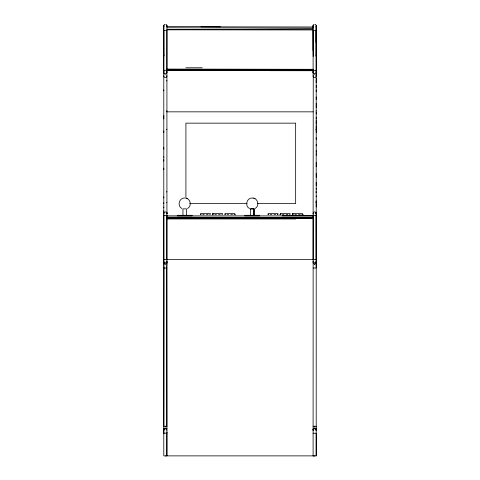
<?xml version="1.0" encoding="UTF-8"?>
<svg xmlns="http://www.w3.org/2000/svg" width="480" height="480" viewBox="0 0 480 480"><rect width="100%" height="100%" fill="white"/><g stroke="black" fill="none" stroke-linecap="round" stroke-linejoin="round"><path stroke-width="0.72" d="M313.074 71.31L313.128 71.922L313.074 25.518L313.098 27.456L313.098 25.986M313.152 215.418L313.098 455.874M316.08 42.462L316.212 25.518L316.212 455.874L163.788 455.874L163.788 25.518M316.212 71.31L316.098 30.63M316.194 455.874L316.212 433.23L313.098 433.23M166.926 30.534L166.926 70.452L164.874 70.218L163.788 70.71L163.788 30.534L165.84 30.288L166.806 30.63M313.086 50.49L313.098 30.492L316.194 30.492M316.194 25.986L316.134 56.148L316.212 55.68A1.566 1.506 0 0 0 316.134 55.218M316.188 430.014L316.038 429.03L315.354 428.346A1.41 1.254 0 0 0 313.932 428.346L313.248 429.03L313.14 430.194M253.83 215.304L253.932 208.86L250.536 208.86L250.554 215.304M163.788 431.052L163.806 429.564L163.962 430.146M316.134 260.94L316.194 268.02L313.098 268.02M313.074 455.874L314.82 456M316.212 429.108L316.038 430.452M166.926 25.518L166.92 455.688M163.788 212.766L163.866 213.84L163.866 212.934A1.566 1.464 0 0 1 166.926 213.39L166.848 213.84L166.926 212.124M316.194 72.66L316.038 71.724M315.426 213.39L316.212 212.766M316.212 103.338L316.212 107.682M313.098 72.66L313.128 71.718L313.536 73.5M166.848 260.94L166.926 261.372A1.566 1.404 0 0 1 165.354 262.776A1.566 1.404 0 0 1 163.788 261.372L163.866 260.94L163.788 263.298L163.998 262.692M166.848 213.84L166.926 212.766M316.212 120.63L316.212 124.05M316.212 89.886L316.212 91.692M166.716 262.692L166.926 263.298L166.926 261.372M163.788 72.42L163.842 71.91M316.212 137.724L316.212 139.392M316.212 85.296L316.212 87.456M163.962 215.418L163.842 214.998L163.788 215.418L166.926 215.418M316.212 71.898L316.212 72.27M316.212 132.636L316.212 125.766M163.788 432.486L163.788 431.76M316.212 96.948L316.212 99.366M166.872 428.82L166.926 428.43M166.926 25.548L166.848 26.214L166.926 25.746A1.566 1.506 0 0 0 165.84 24.318M316.212 153.738L316.212 155.244M316.212 195.864L316.212 196.896M163.788 429.744C163.53 427.716 167.034 428.004 166.626 429.216A1.566 0.894 0 0 0 164.088 429.216L164.25 428.226L166.464 428.226L166.848 430.224M316.212 81.588L316.212 82.752M163.866 262.134L163.788 262.566A1.566 1.404 0 0 0 165.354 263.97A1.566 1.404 0 0 0 166.926 262.566L166.848 262.134M313.152 260.94L313.074 261.372A1.566 1.404 0 0 0 314.646 262.776A1.566 1.404 0 0 0 316.212 261.372M163.788 197.904L163.788 196.896M316.212 78.426L316.212 79.428M200.346 214.59L200.67 213.39L210.522 213.39M212.538 214.59L212.862 213.39L222.72 213.39M224.754 214.59L225.078 213.39L234.93 213.39M267.93 214.59L268.26 213.39L278.112 213.39M280.128 214.59L280.452 213.39L290.31 213.39M292.338 214.59L292.668 213.39L302.694 213.39M292.512 214.59L292.842 213.39M316.194 213.162L316.212 212.124M163.788 169.458L163.788 168.102M313.566 73.716L313.074 72.636A1.584 1.488 0 0 1 313.152 72.18L313.284 71.574M163.788 72.078L163.998 71.436L163.788 71.694M316.212 260.358L316.212 261.108M316.212 117.258L316.212 118.938M163.788 149.106L163.788 147.528M313.248 75.516L313.098 259.422L316.194 259.422L316.212 259.902M163.788 161.112L163.788 159.672M316.212 150.666L316.212 152.208M163.788 264.264L163.998 263.778M316.212 112.35L316.212 113.964M163.788 118.938L163.788 115.602M316.212 144.324L316.212 145.932M316.212 162.54L316.212 166.734M313.164 429.228L313.536 428.226L315.75 428.226L316.212 430.374M166.704 111.168L166.926 110.76M315.99 111.168L316.212 110.76M163.788 132.636L163.788 130.926M316.212 173.442L316.212 177.312M163.788 207.798L163.788 207M163.788 260.358L163.998 260.022M163.788 265.41L163.998 265.074M316.212 188.202L316.212 189.342M166.608 80.976L166.926 80.484M315.894 80.976L316.212 80.484M163.788 90.774L163.788 89.886M166.656 129.612L166.926 129.21M315.942 129.612L316.212 129.21M316.212 200.838L315.852 202.644L316.212 202.698M316.038 429.03L315.912 429.216A1.566 0.894 0 0 0 313.374 429.216L313.248 429.03M163.788 211.458L163.788 210.774M166.62 191.994L166.926 191.58M316.212 191.58L315.906 191.994L316.212 192.672M315.75 73.5L316.038 73.11M164.952 264.474L165.354 263.97M163.788 203.598L163.788 202.698M253.932 208.86L253.998 215.304L253.998 208.86L253.686 208.86M166.278 73.65L166.626 73.314M165.528 456L166.908 455.688M316.212 182.286L316.212 185.874M163.998 266.508L163.866 426.258M314.238 264.474L314.892 263.952M212.22 214.782L212.832 214.47L212.832 213.39M279.81 214.782L280.422 214.47L280.422 213.39M166.926 70.974L166.926 71.694M316.212 203.598L316.212 207M165.354 73.944L165.84 73.872M184.686 197.97C179.118 197.73 176.916 205.968 181.854 208.536M277.17 214.47L277.872 214.47M167.154 70.452L312.87 70.452L167.022 70.02M201 26.826L313.284 26.988M166.884 29.688L313.284 29.058M185.838 67.788L202.278 67.782M314.892 73.926L313.932 73.776M166.506 111.84L313.2 111.84M189.642 203.562L247.128 203.562M257.58 203.562L295.656 203.562L295.656 123.15L185.91 123.15L185.91 198.348M187.422 208.536C191.832 206.448 190.902 199.146 186.102 198.162L187.422 198.732M249.54 208.536C244.482 206.142 246.666 197.694 252.276 197.97C257.886 197.694 260.07 206.142 255.012 208.536M251.736 208.86L250.62 208.86L250.86 209.1M252.276 208.86L253.302 208.86M200.73 214.47L201.288 214.482M204.306 214.482L202.698 214.47M208.086 214.482L206.364 214.47M210.402 214.482L209.58 214.47M212.892 214.47L213.45 214.482M216.468 214.482L214.86 214.47M220.248 214.482L218.532 214.47M222.66 214.47L221.742 214.47M225.138 214.47L225.696 214.482M228.714 214.482L227.106 214.47M232.494 214.482L230.772 214.47M234.81 214.482L233.988 214.47M268.32 214.47L268.872 214.482M271.896 214.482L270.288 214.47M275.676 214.482L273.954 214.47M277.494 214.482L278.052 214.47M280.482 214.47L281.04 214.482M284.058 214.482L282.45 214.47M287.838 214.482L286.116 214.47M290.154 214.482L289.332 214.47M292.728 214.47L293.454 214.482M296.478 214.482L294.87 214.47M300.258 214.482L298.536 214.47M302.574 214.482L301.752 214.47M192.078 215.304L177.294 215.304L177.294 215.826L192.078 215.826M259.668 215.304L244.884 215.304L244.884 215.826L259.668 215.826M313.074 215.418L316.212 215.418L316.194 259.422L316.134 215.418M282.246 215.832L312.87 215.838M167.154 215.856L312.87 215.916M167.154 218.514L312.87 218.514M167.154 218.952L295.686 218.952M163.788 259.422L166.926 259.422M167.022 259.458L313.32 259.458M163.788 268.02L166.926 268.02M163.788 426.258L166.926 426.258M313.098 426.258L316.194 426.258L316.212 426.996M163.788 433.23L166.926 433.23M167.148 29.802L312.87 29.946M167.022 69.084L313.536 69.312M269.526 70.686L313.206 70.722M167.154 217.164L312.87 217.404M166.926 27.774L313.128 28.134M167.022 69.57L312.972 70.014M167.154 217.656L312.87 218.112M167.154 218.124L312.87 218.508M166.926 26.424L220.374 26.76M314.082 74.022L314.676 74.088M164.796 74.022L165.384 74.088M166.566 202.644L166.926 202.698M253.692 198.162L255.012 198.732M316.194 70.416L313.248 70.56M164.874 73.872L164.088 73.314M302.742 214.482L303.366 214.842M234.978 214.482L235.608 214.842M166.716 266.508L166.848 426.258M164.28 73.716L163.788 72.636A1.578 1.482 0 0 1 163.866 72.18M166.716 265.074L166.926 265.41M166.716 263.778L166.926 264.264M163.788 156.738L163.992 157.272M316.212 214.902L316.194 213.618A1.566 1.464 0 0 1 316.038 214.05M163.866 55.218A1.566 1.506 0 0 0 163.788 55.68L163.866 56.148L163.788 25.746A1.566 1.506 0 0 1 164.874 24.318M163.788 25.548L163.866 26.214M163.788 428.43L163.842 428.82M166.926 432.486L166.872 432.084L166.848 455.874M163.788 25.962L163.842 26.448L163.788 25.656M166.872 71.91L166.926 72.42M163.788 430.374L163.842 430.98M316.212 76.56L316.194 75.912A37.41 6.468 -69.4 0 1 316.194 72.402A1.584 1.488 0 0 0 316.068 71.964M163.842 432.084L163.866 433.23M313.116 30.588L313.2 56.496M182.964 215.304L182.946 208.86L186.408 208.86L186.408 215.304M163.842 214.998L163.866 259.422M314.646 426.258L314.646 426.912M313.098 72.18L313.098 75.912A1.572 1.332 -0.1 0 0 314.886 77.442A1.572 1.332 -0.1 0 0 316.044 75.522M166.848 215.418L166.848 259.422M165.354 426.258L165.354 426.912M166.848 75.714A1.572 1.332 -0.1 0 1 165.36 77.454A1.572 1.332 -0.1 0 1 163.86 75.72M166.866 72.174A1.578 1.482 0 0 1 166.944 72.636M314.892 24.264A1.566 1.506 0 0 1 316.038 26.43M313.248 26.43A1.566 1.506 0 0 1 313.932 24.408M313.248 214.05A1.566 1.464 0 0 1 313.932 212.088A1.566 1.464 0 0 1 316.038 212.724M316.038 261.93A1.566 1.404 0 0 1 314.646 263.97A1.566 1.404 0 0 1 313.248 261.93M313.098 429.564L313.248 430.452L313.098 429.564"/></g></svg>
